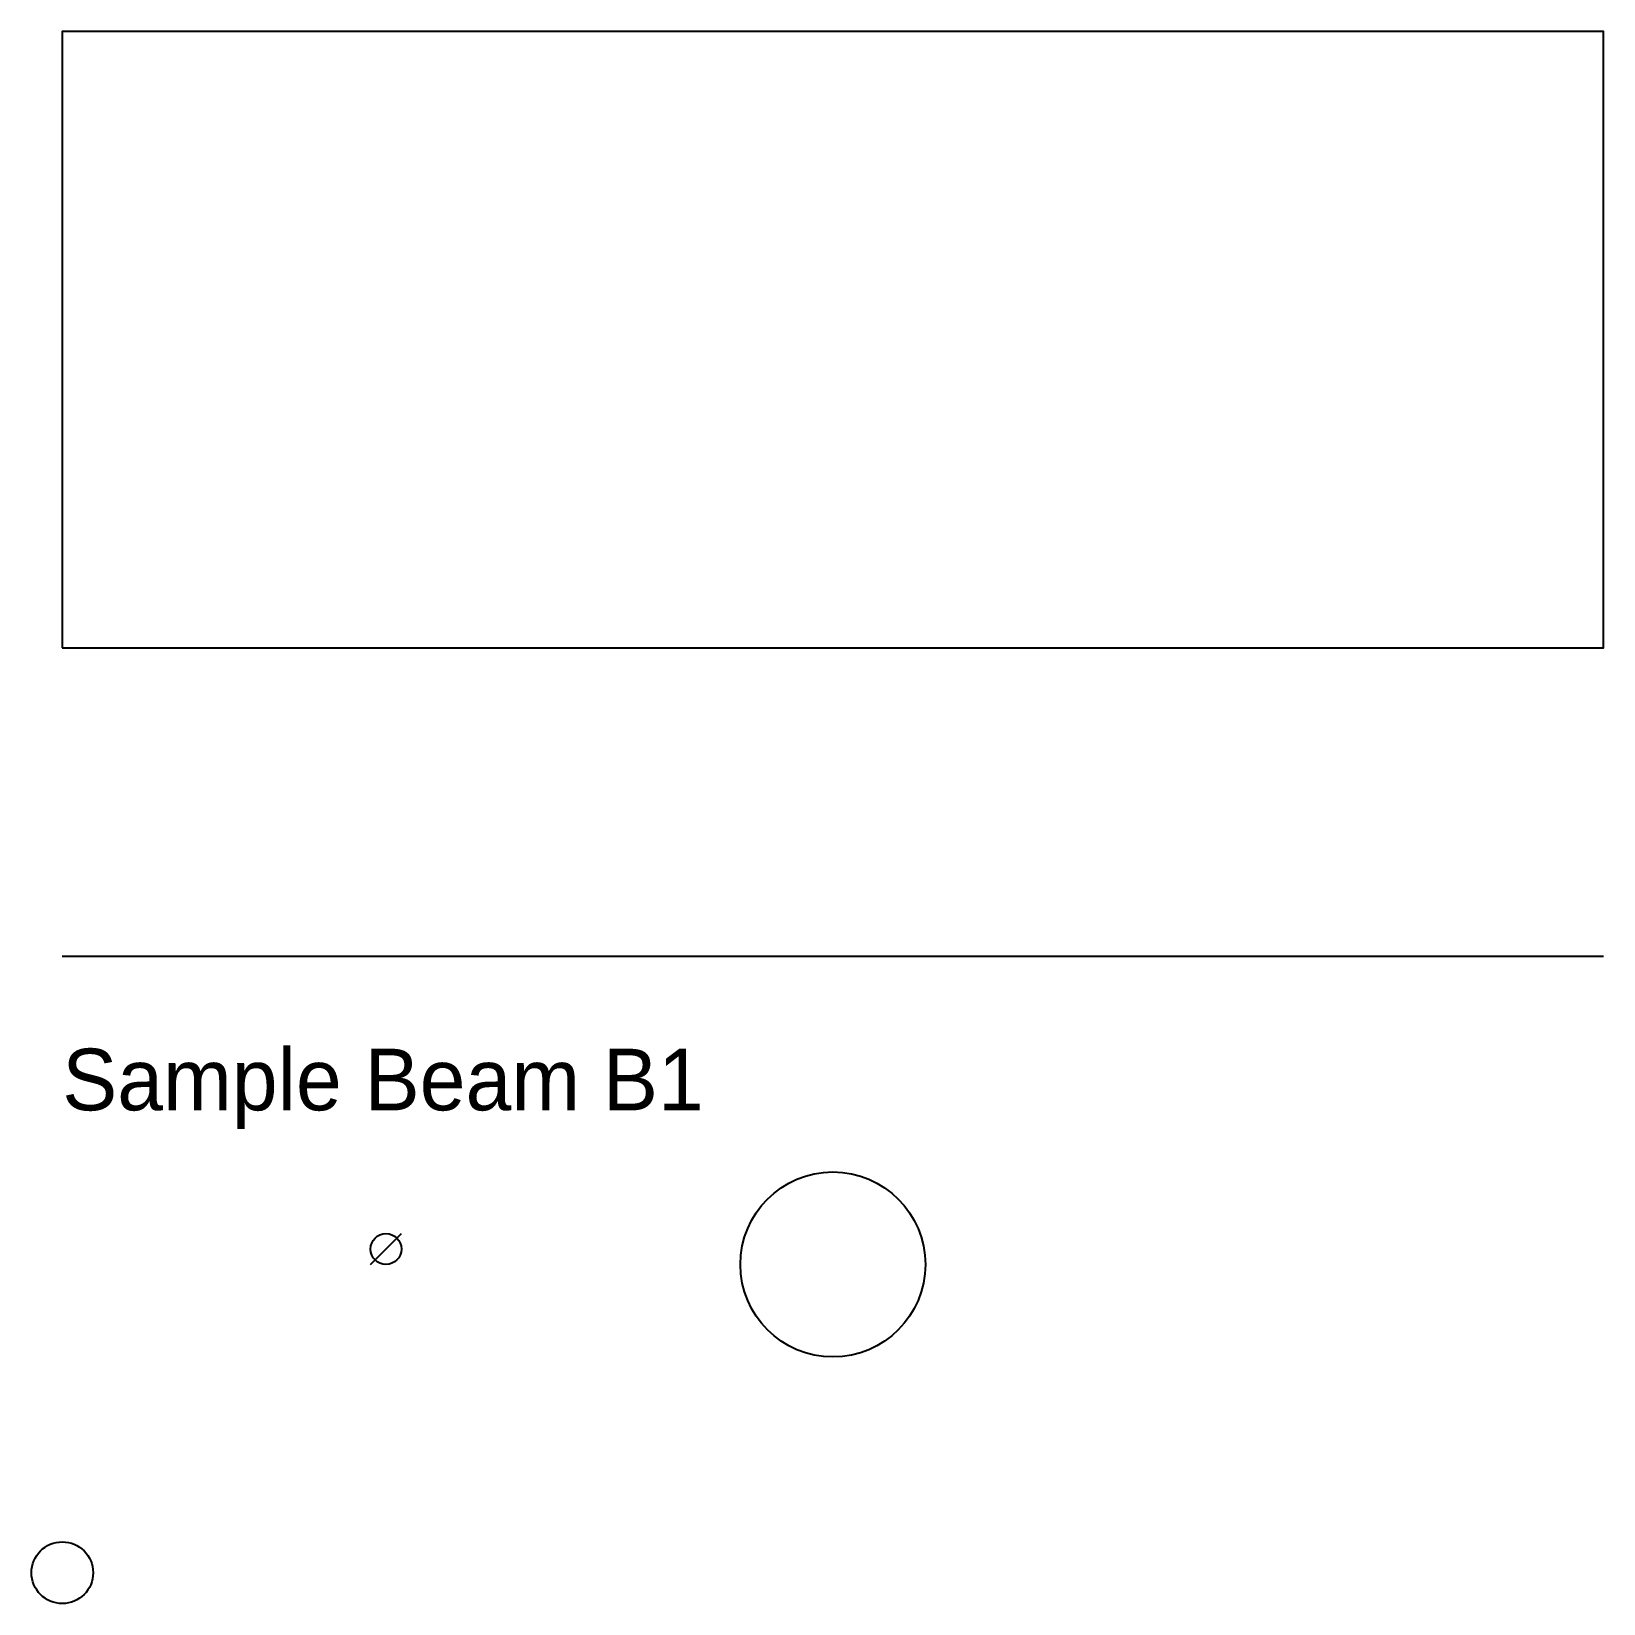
# Model space of a CAD drawing. Header units: millimetres. Extents: x -100 to 5000, y -2100 to 3000.
import ezdxf

# ---------------------------------------------------------------- set-up
doc = ezdxf.new("R2010")
doc.units = ezdxf.units.MM
for name, color, linetype in [('BEAMS_CONCRETE', 2, 'Continuous'), ('COLUMNS_STEEL', 1, 'Continuous'), ('GENERAL_METAL_ELEMENTS', 7, 'Continuous'), ('SLABS_CONCRETE', 3, 'Continuous'), ('TEXT_INFO', 7, 'Continuous')]:
    doc.layers.add(name, color=color, linetype=linetype)

# ---------------------------------------------------------------- blocks, each defined once
blk = doc.blocks.new('TestBlock')
blk.add_line((0, 0), (100, 100))
blk.add_circle((50, 50), 50)

msp = doc.modelspace()

# ---------------------------------------------------------------- linework, layer by layer
at = {"layer": 'BEAMS_CONCRETE'}
msp.add_line((0, 0), (5000, 0), dxfattribs=at)
at = {"layer": 'COLUMNS_STEEL'}
msp.add_circle((2500, -1000), 300, dxfattribs=at)
at = {"layer": 'GENERAL_METAL_ELEMENTS', "color": 1}
msp.add_circle((0, -2000), 100, dxfattribs=at)
at = {"layer": 'SLABS_CONCRETE'}
msp.add_lwpolyline([(0, 1000), (5000, 1000), (5000, 3000), (0, 3000)], close=True, dxfattribs=at)

# ---------------------------------------------------------------- block references
at = {"layer": 'TEXT_INFO'}
msp.add_blockref('TestBlock', (1000, -1000), dxfattribs=at)

# ---------------------------------------------------------------- texts
msp.add_text('Sample Beam B1', height=200, dxfattribs=at).set_placement((0, -500))

doc.saveas('drawing.dxf')
